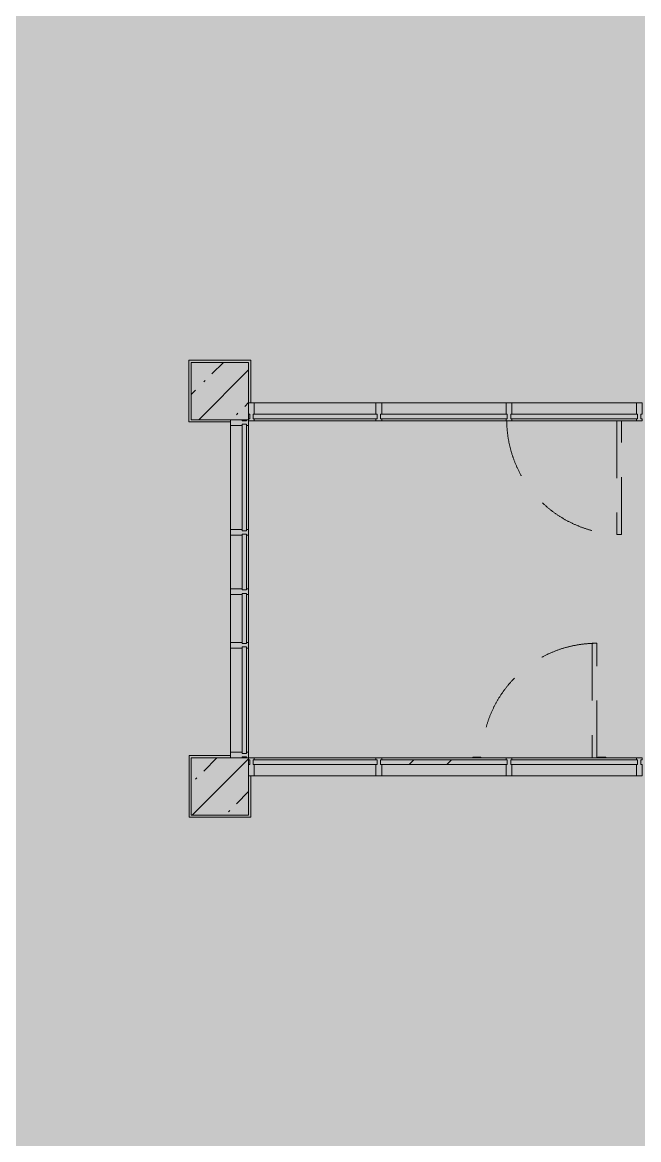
# Model space of a CAD drawing. Header units: millimetres. Extents: x 36059 to 234328, y -8553 to 29000.
# Drawn here: x 179386 to 184758, y 12321 to 22065 of the extents above; entities that cross this region are included whole.
import ezdxf

# ---------------------------------------------------------------- set-up
doc = ezdxf.new("R2010")
doc.units = ezdxf.units.MM
doc.linetypes.add('200_ШТРИХ__ш1_п0_6_', pattern=[800, 500, -300])
doc.layers.add('A-DETL-GENF-2', color=7, linetype='Continuous', lineweight=9, true_color=0xc0c0c0, transparency=0.4)
for name, color, linetype, lineweight in [('A-DETL-MBND-1', 7, '200_ШТРИХ__ш1_п0_6_', 9), ('A-GLAZ-CURT-3', 7, 'Continuous', 5), ('S-COLS-3', 7, 'Continuous', 5)]:
    doc.layers.add(name, color=color, linetype=linetype, lineweight=lineweight)
for name, color, linetype, lineweight, true_color in [('A-FLOR-1', 7, 'Continuous', 5, 0xb7b7b7), ('A-GLAZ-CURT-2', 7, 'Continuous', 5, 0x737373), ('A-GLAZ-CWMG-2', 7, 'Continuous', 5, 0x737373), ('S-COLS-4', 7, 'Continuous', 5, 0x737373)]:
    doc.layers.add(name, color=color, linetype=linetype, lineweight=lineweight, true_color=true_color)

# ---------------------------------------------------------------- blocks, each defined once
blk = doc.blocks.new('110_Дверь_СКБ_1Ст_Внутренняя1 - Д-4 1100x2100h_су мгн-V98-3_10_2_птичка')
at = {"layer": 'A-DETL-MBND-1'}
blk.add_hatch(color=256, dxfattribs=at).paths.add_polyline_path([(-447.5, 1100), (-487.5, 1100), (-487.5, 110), (-447.5, 110), (-447.5, 537.6)])
for p, q in [((-487.5, 1100), (-487.5, 110)), ((-447.5, 1100), (-487.5, 1100)), ((-447.5, 110), (-447.5, 1100))]:
    blk.add_line(p, q, dxfattribs=at)
blk.add_arc((-487.5, 100), 1000, 0.57956, 90, dxfattribs=at)
blk = doc.blocks.new('BSC_Колонна _Прямоугольная - 500х500-V113-3_10_2_птичка')
at = {"layer": 'S-COLS-3'}
h = blk.add_hatch(dxfattribs=at)
h.set_pattern_fill('FP_147', color=256, style=0, pattern_type=2)
h.set_pattern_definition([(45, (-73790, -15400), (-285.1231, 285.1231), []), (45, (-73504.88, -15400), (-285.1231, 285.1231), [504.031, -100.806, 16.764, -84.042])])
h.paths.add_polyline_path([(-250, -250), (250, -250), (250, 250), (-250, 250)])
at = {"layer": 'S-COLS-4'}
for p, q in [((250, 250), (-250, 250)), ((-250, 250), (-250, -250)), ((250, -250), (250, 250)), ((-250, -250), (250, -250))]:
    blk.add_line(p, q, dxfattribs=at)
blk = doc.blocks.new('Системная панель - Стекло - 40мм-23562586-3_10_2_птичка')
at = {"layer": 'A-GLAZ-CURT-2'}
for p, q in [((464.2, 0), (-464.2, 0)), ((-464.2, 0), (-464.2, -40)), ((-464.2, -40), (464.2, -40)), ((464.2, -40), (464.2, 0))]:
    blk.add_line(p, q, dxfattribs=at)
blk = doc.blocks.new('Системная панель - Стекло - 40мм-24234994-3_10_2_птичка')
at = {"layer": 'A-GLAZ-CURT-2'}
for p, q in [((243.3, 0), (-243.3, 0)), ((-243.3, 0), (-243.3, -40)), ((243.3, -40), (243.3, 0)), ((-243.3, -40), (243.3, -40))]:
    blk.add_line(p, q, dxfattribs=at)
blk = doc.blocks.new('Прямоугольный импост - Импост структурный с накладкой - 160мм Темный-31239176-3_10_2_птичка')
at = {"layer": 'A-GLAZ-CWMG-2'}
for p, q in [((73883, 17641.7), (73883, 18550)), ((74040, 17641.7), (74040, 18550))]:
    blk.add_line(p, q, dxfattribs=at)
blk = doc.blocks.new('Прямоугольный импост - Импост структурный с накладкой - 160мм Темный-31239177-3_10_2_птичка')
at = {"layer": 'A-GLAZ-CWMG-2'}
for p, q in [((73883, 17125), (73883, 17591.7)), ((74040, 17125), (74040, 17591.7))]:
    blk.add_line(p, q, dxfattribs=at)
blk = doc.blocks.new('Прямоугольный импост - Импост структурный с накладкой - 160мм Темный-31239202-3_10_2_птичка')
at = {"layer": 'A-GLAZ-CWMG-2'}
for p, q in [((-50, 40), (-50, 140)), ((-50, 140), (0, 140)), ((-40, 40), (-50, 40)), ((-50, -17), (-50, 0)), ((-50, 0), (-40, 0)), ((-40, 0), (-40, 40)), ((-10, 40), (-10, 0)), ((0, 40), (-10, 40)), ((-10, 0), (0, 0)), ((0, -17), (-50, -17))]:
    blk.add_line(p, q, dxfattribs=at)
blk = doc.blocks.new('Прямоугольный импост - Импост структурный с накладкой - 160мм Темный-31239205-3_10_2_птичка')
at = {"layer": 'A-GLAZ-CWMG-2'}
for p, q in [((0, 140), (-50, 140)), ((-50, 140), (-50, 40)), ((-50, 40), (-40, 40)), ((-40, 0), (-50, 0)), ((-50, 0), (-50, -17)), ((-40, 40), (-40, 0)), ((-10, 0), (-10, 40)), ((-10, 40), (0, 40)), ((0, 0), (-10, 0)), ((-50, -17), (0, -17))]:
    blk.add_line(p, q, dxfattribs=at)
blk = doc.blocks.new('Прямоугольный импост - Импост структурный с накладкой - 160мм Темный-31239180-3_10_2_птичка')
at = {"layer": 'A-GLAZ-CWMG-2'}
for p, q in [((-25, 40), (-25, 140)), ((-25, 140), (25, 140)), ((25, 140), (25, 40)), ((-15, 40), (-25, 40)), ((-25, -17), (-25, 0)), ((-25, 0), (-15, 0)), ((-15, 0), (-15, 40)), ((15, 40), (15, 0)), ((25, 40), (15, 40)), ((15, 0), (25, 0)), ((25, 0), (25, -17)), ((25, -17), (-25, -17))]:
    blk.add_line(p, q, dxfattribs=at)
blk = doc.blocks.new('110_Дверь_СКБ_1Ст_Внутренняя1 - Д-5 _л_ 1100x2100h_су мгн EIW30-32897889-3_10_2_птичка')
at = {"layer": 'A-DETL-MBND-1'}
for points in [[(472.5, 40), (512.5, 40), (512.5, 1040), (472.5, 1040), (472.5, 238.6)], [(-567.5, 40), (-497.5, 40), (-497.5, 48), (-567.5, 48)], [(522.5, 40), (592.5, 40), (592.5, 48), (522.5, 48)]]:
    blk.add_hatch(color=256, dxfattribs=at).paths.add_polyline_path(points)
for p, q in [((512.5, 1040), (472.5, 1040)), ((472.5, 1040), (472.5, 40)), ((512.5, 40), (512.5, 1040)), ((-497.5, 48), (-567.5, 48)), ((-567.5, 48), (-567.5, 40)), ((-497.5, 40), (-497.5, 48)), ((592.5, 48), (522.5, 48)), ((522.5, 48), (522.5, 40)), ((592.5, 40), (592.5, 48))]:
    blk.add_line(p, q, dxfattribs=at)
blk.add_arc((512.5, 40), 1000, 90, 180, dxfattribs=at)
blk = doc.blocks.new('BSC_Колонна _Прямоугольная - 500х500-V166-3_10_2_птичка')
at = {"layer": 'S-COLS-3'}
h = blk.add_hatch(dxfattribs=at)
h.set_pattern_fill('FP_158', color=256, style=0, pattern_type=2)
h.set_pattern_definition([(45, (-73790, -18850), (-285.1231, 285.1231), []), (45, (-73504.88, -18850), (-285.1231, 285.1231), [504.031, -100.806, 16.764, -84.042])])
h.paths.add_polyline_path([(-141.4, -250), (250, -250), (250, 250), (-250, 250), (-250, -250)])
at = {"layer": 'S-COLS-4'}
for p, q in [((250, 250), (-250, 250)), ((-250, 250), (-250, -250)), ((250, -250), (250, 250)), ((-250, -250), (250, -250))]:
    blk.add_line(p, q, dxfattribs=at)
blk = doc.blocks.new('Системная панель - Стекло - 40мм-24234969-3_10_2_птичка')
at = {"layer": 'A-GLAZ-CURT-2'}
for p, q in [((540, 40), (-540, 40)), ((-540, 40), (-540, 0)), ((-540, 0), (540, 0)), ((540, 0), (540, 40))]:
    blk.add_line(p, q, dxfattribs=at)
blk = doc.blocks.new('Прямоугольный импост - Импост структурный с накладкой - 160мм-23562401-3_10_2_птичка')
at = {"layer": 'A-GLAZ-CWMG-2'}
for p, q in [((75150, 18747), (74090, 18747)), ((75150, 18590), (74090, 18590))]:
    blk.add_line(p, q, dxfattribs=at)
blk = doc.blocks.new('Прямоугольный импост - Импост структурный с накладкой - 160мм-23618923-3_10_2_птичка')
at = {"layer": 'A-GLAZ-CWMG-2'}
for p, q in [((0, 17), (-50, 17)), ((-50, 17), (-50, 0)), ((-50, 0), (-40, 0)), ((-40, 0), (-40, -40)), ((-10, -40), (-10, 0)), ((-10, 0), (0, 0)), ((0, 7), (0, 17)), ((-40, -40), (-50, -40)), ((-50, -40), (-50, -140)), ((0, -40), (-10, -40)), ((-50, -140), (0, -140))]:
    blk.add_line(p, q, dxfattribs=at)
blk = doc.blocks.new('Системная панель - Стекло - 40мм-24234970-3_10_2_птичка')
at = {"layer": 'A-GLAZ-CURT-3'}
h = blk.add_hatch(dxfattribs=at)
h.set_pattern_fill('FP_162', color=256, style=0, pattern_type=2)
h.set_pattern_definition([(45, (-77377.5, -18107), (-1414.214, 1414.214), [1000, -3000]), (45, (-78377.5, -18607), (-1414.214, 1414.214), [3000, -1000]), (45, (-76377.5, -19107), (-1414.214, 1414.214), [1000, -3000])])
h.paths.add_polyline_path([(552.5, 0), (552.5, 40), (-552.5, 40), (-552.5, 0), (499.9, 0)])
at = {"layer": 'A-GLAZ-CURT-2'}
for p, q in [((552.5, 40), (-552.5, 40)), ((-552.5, 40), (-552.5, 0)), ((-552.5, 0), (552.5, 0)), ((552.5, 0), (552.5, 40))]:
    blk.add_line(p, q, dxfattribs=at)
blk = doc.blocks.new('Прямоугольный импост - Импост структурный с накладкой - 160мм-23562410-3_10_2_птичка')
at = {"layer": 'A-GLAZ-CWMG-2'}
for p, q in [((77420, 18747), (76335, 18747)), ((77420, 18590), (76335, 18590))]:
    blk.add_line(p, q, dxfattribs=at)
blk = doc.blocks.new('Прямоугольный импост - Импост структурный с накладкой - 160мм-23618920-3_10_2_птичка')
at = {"layer": 'A-GLAZ-CWMG-2'}
for p, q in [((-25, 0), (-25, 17)), ((-25, 17), (25, 17)), ((-15, 0), (-25, 0)), ((-15, -40), (-15, 0)), ((25, 0), (15, 0)), ((15, 0), (15, -40)), ((25, 17), (25, 0)), ((-25, -140), (-25, -40)), ((-25, -40), (-15, -40)), ((15, -40), (25, -40)), ((25, -40), (25, -140)), ((25, -140), (-25, -140))]:
    blk.add_line(p, q, dxfattribs=at)
blk = doc.blocks.new('Системная панель - Стекло - 40мм-30335137-3_10_2_птичка')
at = {"layer": 'A-GLAZ-CURT-2'}
for p, q in [((540, 0), (-540, 0)), ((-540, 0), (-540, -40)), ((540, -40), (540, 0)), ((-540, -40), (540, -40))]:
    blk.add_line(p, q, dxfattribs=at)
blk = doc.blocks.new('Прямоугольный импост - Импост структурный с накладкой - 160мм-23562329-3_10_2_птичка')
at = {"layer": 'A-GLAZ-CWMG-2'}
for p, q in [((75150, 15650), (74090, 15650)), ((75150, 15493), (74090, 15493))]:
    blk.add_line(p, q, dxfattribs=at)
blk = doc.blocks.new('Прямоугольный импост - Импост структурный с накладкой - 160мм-30335139-3_10_2_птичка')
at = {"layer": 'A-GLAZ-CWMG-2'}
for p, q in [((0, 140), (-50, 140)), ((-50, 140), (-50, 40)), ((-50, 40), (-40, 40)), ((-40, 0), (-50, 0)), ((-50, 0), (-50, -17)), ((-40, 40), (-40, 0)), ((-10, 0), (-10, 40)), ((-10, 40), (0, 40)), ((0, 0), (-10, 0)), ((-50, -17), (0, -17))]:
    blk.add_line(p, q, dxfattribs=at)
blk = doc.blocks.new('Системная панель - Стекло - 40мм-30335140-3_10_2_птичка')
at = {"layer": 'A-GLAZ-CURT-3'}
h = blk.add_hatch(dxfattribs=at)
h.set_pattern_fill('FP_163', color=256, style=0, pattern_type=2)
h.set_pattern_definition([(45, (-77377.5, -15133), (-1414.214, 1414.214), [1000, -3000]), (45, (-78377.5, -15633), (-1414.214, 1414.214), [3000, -1000]), (45, (-76377.5, -16133), (-1414.214, 1414.214), [1000, -3000])])
h.paths.add_polyline_path([(552.5, -40), (552.5, 0), (-552.5, 0), (-552.5, -40), (499.9, -40)])
at = {"layer": 'A-GLAZ-CURT-2'}
for p, q in [((552.5, 0), (-552.5, 0)), ((-552.5, 0), (-552.5, -40)), ((552.5, -40), (552.5, 0)), ((-552.5, -40), (552.5, -40))]:
    blk.add_line(p, q, dxfattribs=at)
blk = doc.blocks.new('Прямоугольный импост - Импост структурный с накладкой - 160мм-23562331-3_10_2_птичка')
at = {"layer": 'A-GLAZ-CWMG-2'}
for p, q in [((77420, 15650), (76335, 15650)), ((77420, 15493), (76335, 15493))]:
    blk.add_line(p, q, dxfattribs=at)
blk = doc.blocks.new('Прямоугольный импост - Импост структурный с накладкой - 160мм-30335135-3_10_2_птичка')
at = {"layer": 'A-GLAZ-CWMG-2'}
for p, q in [((-25, 40), (-25, 140)), ((-25, 140), (25, 140)), ((25, 140), (25, 40)), ((-15, 40), (-25, 40)), ((-25, -17), (-25, 0)), ((-25, 0), (-15, 0)), ((-15, 0), (-15, 40)), ((15, 40), (15, 0)), ((25, 40), (15, 40)), ((15, 0), (25, 0)), ((25, 0), (25, -17)), ((25, -17), (-25, -17))]:
    blk.add_line(p, q, dxfattribs=at)
blk = doc.blocks.new('Системная панель - Стекло - 40мм-V194-3_10_2_птичка')
at = {"layer": 'A-GLAZ-CURT-2'}
for p, q in [((552.5, 40), (-552.5, 40)), ((-552.5, 40), (-552.5, 0)), ((-552.5, 0), (552.5, 0)), ((552.5, 0), (552.5, 40))]:
    blk.add_line(p, q, dxfattribs=at)
blk = doc.blocks.new('Системная панель - Стекло - 40мм-V195-3_10_2_птичка')
at = {"layer": 'A-GLAZ-CURT-3'}
h = blk.add_hatch(dxfattribs=at)
h.set_pattern_fill('FP_187', color=256, style=0, pattern_type=2)
h.set_pattern_definition([(45, (-76242.5, -15133), (-1414.214, 1414.214), [1000, -3000]), (45, (-77242.5, -15633), (-1414.214, 1414.214), [3000, -1000]), (45, (-75242.5, -16133), (-1414.214, 1414.214), [1000, -3000])])
h.paths.add_polyline_path([(552.5, -40), (552.5, 0), (-552.5, 0), (-552.5, -40), (-229.5, -40)])
at = {"layer": 'A-GLAZ-CURT-2'}
for p, q in [((552.5, 0), (-552.5, 0)), ((-552.5, 0), (-552.5, -40)), ((552.5, -40), (552.5, 0)), ((-552.5, -40), (552.5, -40))]:
    blk.add_line(p, q, dxfattribs=at)
blk = doc.blocks.new('Прямоугольный импост - Импост структурный с накладкой - 160мм-23562332-3_10_2_птичка')
at = {"layer": 'A-GLAZ-CWMG-2'}
for p, q in [((76285, 15650), (75200, 15650)), ((76285, 15493), (75200, 15493))]:
    blk.add_line(p, q, dxfattribs=at)
blk = doc.blocks.new('Прямоугольный импост - Импост структурный с накладкой - 160мм-30335136-3_10_2_птичка')
at = {"layer": 'A-GLAZ-CWMG-2'}
for p, q in [((-25, 40), (-25, 140)), ((-25, 140), (25, 140)), ((25, 140), (25, 40)), ((-15, 40), (-25, 40)), ((-25, -17), (-25, 0)), ((-25, 0), (-15, 0)), ((-15, 0), (-15, 40)), ((15, 40), (15, 0)), ((25, 40), (15, 40)), ((15, 0), (25, 0)), ((25, 0), (25, -17)), ((25, -17), (-25, -17))]:
    blk.add_line(p, q, dxfattribs=at)
blk = doc.blocks.new('Системная панель - Стекло - 40мм-23562590-3_10_2_птичка')
at = {"layer": 'A-GLAZ-CURT-3'}
h = blk.add_hatch(dxfattribs=at)
h.set_pattern_fill('FP_188', color=256, style=0, pattern_type=2)
h.set_pattern_definition([(135, (15654.2, -74523), (-1414.214, -1414.214), [1000, -3000]), (135, (16154.2, -75523), (-1414.214, -1414.214), [3000, -1000]), (135, (16654.2, -73523), (-1414.214, -1414.214), [1000, -3000])])
h.paths.add_polyline_path([(464.2, 0), (-464.2, 0), (-464.2, -40), (464.2, -40)])
at = {"layer": 'A-GLAZ-CURT-2'}
for p, q in [((464.2, 0), (-464.2, 0)), ((-464.2, 0), (-464.2, -40)), ((464.2, -40), (464.2, 0)), ((-464.2, -40), (464.2, -40))]:
    blk.add_line(p, q, dxfattribs=at)
blk = doc.blocks.new('Системная панель - Стекло - 40мм-24234995-3_10_2_птичка')
at = {"layer": 'A-GLAZ-CURT-2'}
for p, q in [((218.3, 0), (-218.3, 0)), ((-218.3, 0), (-218.3, -40)), ((218.3, -40), (218.3, 0)), ((-218.3, -40), (218.3, -40))]:
    blk.add_line(p, q, dxfattribs=at)
blk = doc.blocks.new('Прямоугольный импост - Импост структурный с накладкой - 160мм Темный-31239183-3_10_2_птичка')
at = {"layer": 'A-GLAZ-CWMG-2'}
for p, q in [((73883, 16658.3), (73883, 17075)), ((74040, 16658.3), (74040, 17075))]:
    blk.add_line(p, q, dxfattribs=at)

msp = doc.modelspace()

# ---------------------------------------------------------------- hatches: boundary and pattern name
at = {"layer": 'A-DETL-GENF-2'}
msp.add_hatch(color=256, dxfattribs=at).paths.add_polyline_path([(178169.8, -251.7), (183167.9, -251.7), (183167.9, 3288.3), (191887.9, 3288.3), (191887.9, 27348.3), (149227.9, 27348.3), (149227.9, 23888.3), (145628, 23888.3), (145628, -251.7), (177237.6, -251.7)])

# ---------------------------------------------------------------- linework, layer by layer
at = {"layer": 'A-FLOR-1'}
for p, q in [((180837.9, 18580), (180837.9, 19120)), ((180837.9, 19120), (181377.9, 19120)), ((181377.9, 19120), (181377.9, 18747)), ((181200.9, 18580), (180837.9, 18580)), ((180840.9, 15133), (180840.9, 15670)), ((180840.9, 15670), (181200.9, 15670)), ((181378.9, 15493), (181378.9, 15133)), ((181378.9, 15133), (180840.9, 15133))]:
    msp.add_line(p, q, dxfattribs=at)

# ---------------------------------------------------------------- block references
at = {"layer": 'A-DETL-MBND-1', "rotation": 180}
msp.add_blockref('110_Дверь_СКБ_1Ст_Внутренняя1 - Д-4 1100x2100h_су мгн-V98-3_10_2_птичка', (184120.4, 18700), dxfattribs=at)
at = {"layer": 'A-DETL-MBND-1'}
msp.add_blockref('110_Дверь_СКБ_1Ст_Внутренняя1 - Д-5 _л_ 1100x2100h_су мгн EIW30-32897889-3_10_2_птичка', (183880.2, 15610), dxfattribs=at)
at = {"layer": 'A-GLAZ-CURT-2'}
for name, p in [('Системная панель - Стекло - 40мм-24234969-3_10_2_птичка', (181937.9, 18607)), ('Системная панель - Стекло - 40мм-V194-3_10_2_птичка', (183060.4, 18607)), ('Системная панель - Стекло - 40мм-24234970-3_10_2_птичка', (184195.4, 18607)), ('Системная панель - Стекло - 40мм-30335137-3_10_2_птичка', (181937.9, 15633)), ('Системная панель - Стекло - 40мм-V195-3_10_2_птичка', (183060.4, 15633)), ('Системная панель - Стекло - 40мм-30335140-3_10_2_птичка', (184195.4, 15633))]:
    msp.add_blockref(name, p, dxfattribs=at)
at = {"layer": 'A-GLAZ-CURT-2', "rotation": 269.9999999999998}
for name, p in [('Системная панель - Стекло - 40мм-23562586-3_10_2_птичка', (181340.9, 18095.8)), ('Системная панель - Стекло - 40мм-24234994-3_10_2_птичка', (181340.9, 17358.3)), ('Системная панель - Стекло - 40мм-24234995-3_10_2_птичка', (181340.9, 16866.7)), ('Системная панель - Стекло - 40мм-23562590-3_10_2_птичка', (181340.9, 16154.2))]:
    msp.add_blockref(name, p, dxfattribs=at)
at = {"layer": 'A-GLAZ-CWMG-2'}
for name, p, rotation in [('Прямоугольный импост - Импост структурный с накладкой - 160мм-23618923-3_10_2_птичка', (181357.9, 18607), 180), ('Прямоугольный импост - Импост структурный с накладкой - 160мм Темный-31239205-3_10_2_птичка', (181340.9, 18600), 89.99999999999984), ('Прямоугольный импост - Импост структурный с накладкой - 160мм-30335139-3_10_2_птичка', (181357.9, 15633), 180)]:
    msp.add_blockref(name, p, dxfattribs=dict(at, rotation=rotation))
for name, p in [('Прямоугольный импост - Импост структурный с накладкой - 160мм-23562401-3_10_2_птичка', (107317.9, 0)), ('Прямоугольный импост - Импост структурный с накладкой - 160мм-23562410-3_10_2_птичка', (106182.9, 0)), ('Прямоугольный импост - Импост структурный с накладкой - 160мм-23562410-3_10_2_птичка', (107317.9, 0)), ('Прямоугольный импост - Импост структурный с накладкой - 160мм Темный-31239176-3_10_2_птичка', (107317.9, 0)), ('Прямоугольный импост - Импост структурный с накладкой - 160мм Темный-31239177-3_10_2_птичка', (107317.9, 0)), ('Прямоугольный импост - Импост структурный с накладкой - 160мм Темный-31239183-3_10_2_птичка', (107317.9, 0)), ('Прямоугольный импост - Импост структурный с накладкой - 160мм Темный-31239176-3_10_2_птичка', (107317.9, -1941.7)), ('Прямоугольный импост - Импост структурный с накладкой - 160мм-23562329-3_10_2_птичка', (107317.9, 0)), ('Прямоугольный импост - Импост структурный с накладкой - 160мм-23562332-3_10_2_птичка', (107317.9, 0)), ('Прямоугольный импост - Импост структурный с накладкой - 160мм-23562331-3_10_2_птичка', (107317.9, 0))]:
    msp.add_blockref(name, p, dxfattribs=at)
at = {"layer": 'A-GLAZ-CWMG-2', "extrusion": (0, 0, -1)}
for name, p, rotation in [('Прямоугольный импост - Импост структурный с накладкой - 160мм-23618920-3_10_2_птичка', (-182492.9, 18607), 180), ('Прямоугольный импост - Импост структурный с накладкой - 160мм-23618920-3_10_2_птичка', (-183627.9, 18607), 180), ('Прямоугольный импост - Импост структурный с накладкой - 160мм-23618920-3_10_2_птичка', (-184762.9, 18607), 180), ('Прямоугольный импост - Импост структурный с накладкой - 160мм Темный-31239180-3_10_2_птичка', (-181340.9, 17616.7), 270.0000000000002), ('Прямоугольный импост - Импост структурный с накладкой - 160мм Темный-31239180-3_10_2_птичка', (-181340.9, 17100), 270.0000000000002), ('Прямоугольный импост - Импост структурный с накладкой - 160мм Темный-31239180-3_10_2_птичка', (-181340.9, 16633.3), 270.0000000000002), ('Прямоугольный импост - Импост структурный с накладкой - 160мм Темный-31239202-3_10_2_птичка', (-181340.9, 15650), 270.0000000000002), ('Прямоугольный импост - Импост структурный с накладкой - 160мм-30335136-3_10_2_птичка', (-182492.9, 15633), 180), ('Прямоугольный импост - Импост структурный с накладкой - 160мм-30335135-3_10_2_птичка', (-183627.9, 15633), 180), ('Прямоугольный импост - Импост структурный с накладкой - 160мм-30335136-3_10_2_птичка', (-184762.9, 15633), 180)]:
    msp.add_blockref(name, p, dxfattribs=dict(at, rotation=rotation))
at = {"layer": 'S-COLS-4'}
for name, p in [('BSC_Колонна _Прямоугольная - 500х500-V166-3_10_2_птичка', (181107.9, 18850)), ('BSC_Колонна _Прямоугольная - 500х500-V113-3_10_2_птичка', (181107.9, 15400))]:
    msp.add_blockref(name, p, dxfattribs=at)

doc.saveas('drawing.dxf')
